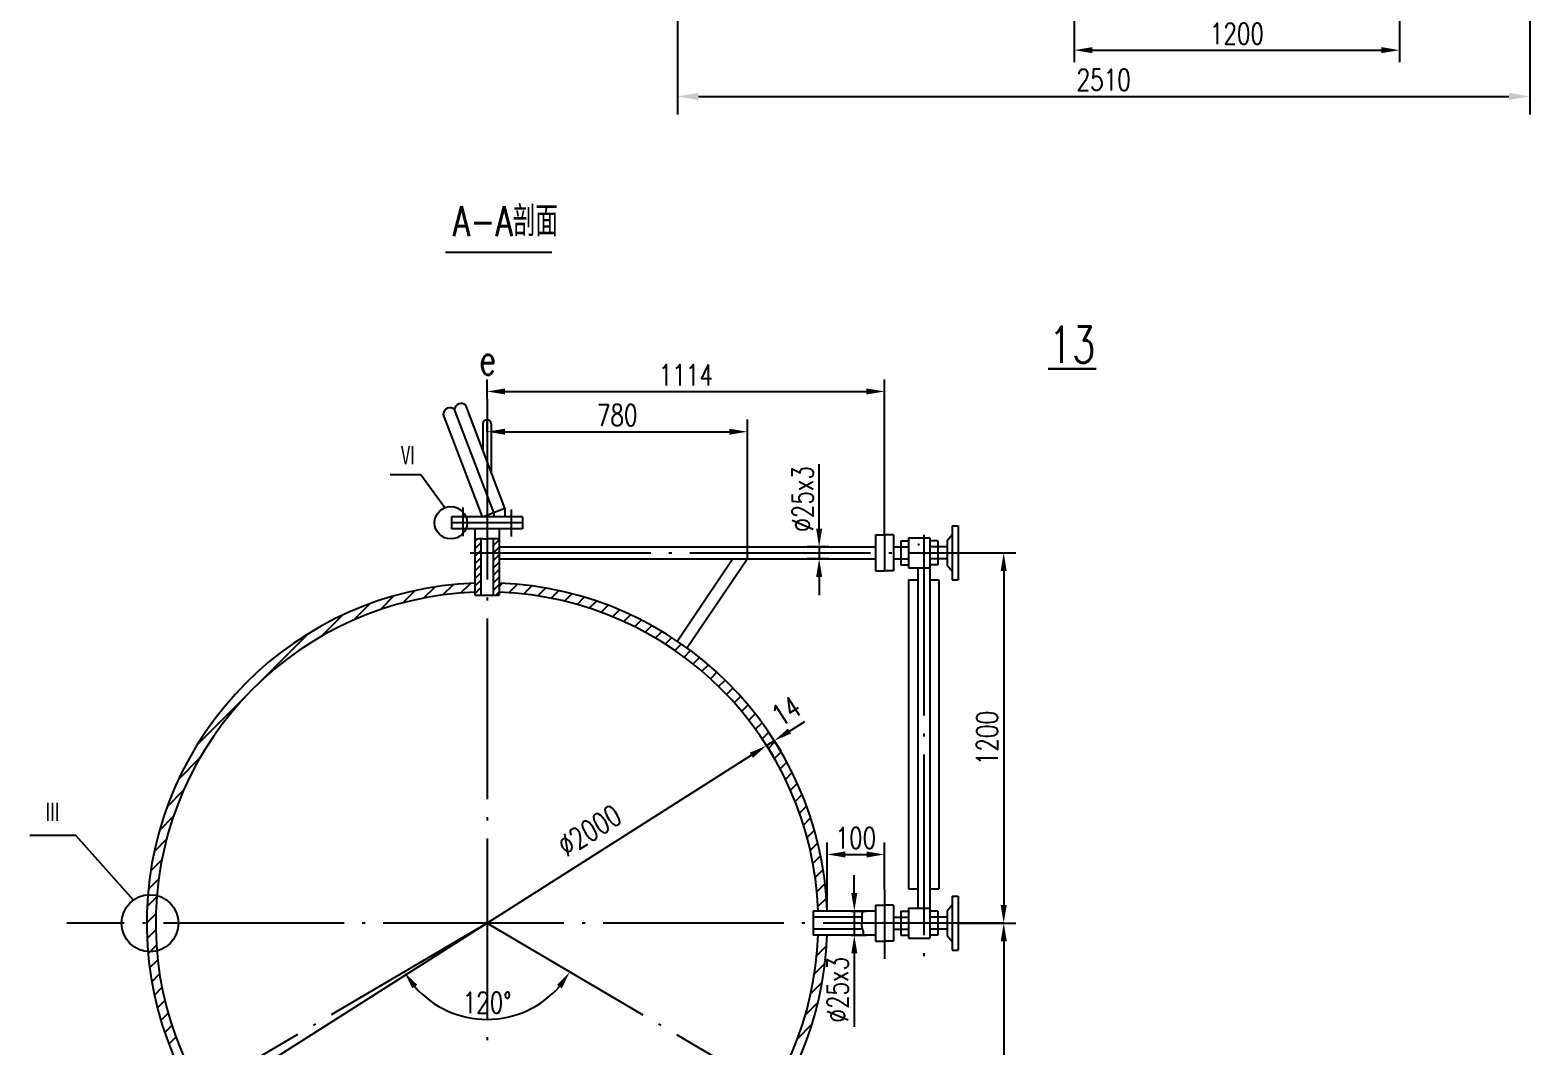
# Model space of a CAD drawing. Extents: x 3651 to 4491, y 6105 to 6699.
# Drawn here: x 4023.7 to 4272.7, y 6242.1 to 6410.8 of the extents above; entities that cross this region are included whole.
import ezdxf
from ezdxf.enums import TextEntityAlignment as Align

# ---------------------------------------------------------------- set-up
doc = ezdxf.new("R2010")
doc.units = 0
doc.header["$MEASUREMENT"] = 0
doc.header["$PDMODE"] = 66
doc.linetypes.add('DASHDOT-M', pattern=[36.5, 30, -3, 0.5, -3])
doc.layers.get('0').update_dxf_attribs({"linetype": 'CONTINUOUS'})
doc.layers.get('DEFPOINTS').update_dxf_attribs({"linetype": 'CONTINUOUS'})
doc.layers.add('CEN', color=1, linetype='DASHDOT-M')
doc.layers.add('DIM', color=5, linetype='CONTINUOUS')
doc.styles.add('HZTXT', font='txt', dxfattribs={"width": 0.75, "bigfont": 'HZTXT'})
doc.dimstyles.get("Standard").update_dxf_attribs({"dimtxt": 3.5, "dimasz": 3.5, "dimexe": 3, "dimexo": 0.063, "dimgap": 1, "dimtad": 1, "dimdec": 3, "dimzin": 0, "dimtxsty": 'HZTXT', "dimblk1": 'DOT', "dimblk2": 'DOT', "dimcen": 0.09, "dimclrd": 5, "dimclre": 5, "dimclrt": 1, "dimazin": 3, "dimtfac": 0.857143, "dimtdec": 3, "dimtix": 1, "dimtmove": 0, "dimatfit": 3, "dimtolj": 1, "dimtzin": 0})

# ---------------------------------------------------------------- blocks, each defined once
blk = doc.blocks.new('*D62')
at = {"color": 5, "linetype": 'BYBLOCK'}
for p, q in [((4272.67, 6489.83), (4272.67, 6396.76)), ((4131.13, 6471.49), (4131.13, 6396.76)), ((4134.63, 6399.76), (4269.17, 6399.76))]:
    blk.add_line(p, q, dxfattribs=at)
for points in [[(4134.63, 6400.34), (4134.63, 6399.17), (4131.13, 6399.76)], [(4269.17, 6400.34), (4269.17, 6399.17), (4272.67, 6399.76)]]:
    blk.add_solid(points, dxfattribs=at)
at = {"layer": 'DEFPOINTS', "color": 0, "linetype": 'BYBLOCK'}
for p in [(4272.67, 6489.9), (4131.13, 6471.55), (4272.67, 6399.76)]:
    blk.add_point(p, dxfattribs=at)
at = {"color": 1, "linetype": 'BYBLOCK', "insert": (4201.9, 6402.51), "char_height": 3.5, "attachment_point": 5, "style": 'HZTXT'}
blk.add_mtext('\\A1;2510', dxfattribs=at)
blk = doc.blocks.new('_DOT')
at = {"color": 0, "linetype": 'BYBLOCK'}
blk.add_line((-0.5, 0), (-1, 0), dxfattribs=at)
at = {"color": 0, "linetype": 'BYBLOCK', "const_width": 0.5}
blk.add_lwpolyline([(-0.25, 0, 1), (0.25, 0, 1)], format="xyb", close=True, dxfattribs=at)
blk = doc.blocks.new('*D49')
at = {"color": 5, "linetype": 'BYBLOCK'}
for p, q in [((4185.95, 6027.85), (4185.95, 5996.44)), ((4131.95, 6017.82), (4131.95, 5996.44)), ((4134.95, 5998.44), (4182.95, 5998.44))]:
    blk.add_line(p, q, dxfattribs=at)
for points in [[(4134.95, 5998.94), (4134.95, 5997.94), (4131.95, 5998.44)], [(4182.95, 5998.94), (4182.95, 5997.94), (4185.95, 5998.44)]]:
    blk.add_solid(points, dxfattribs=at)
at = {"layer": 'DEFPOINTS', "color": 0, "linetype": 'BYBLOCK'}
for p in [(4185.95, 6027.91), (4131.95, 6017.88), (4185.95, 5998.44)]:
    blk.add_point(p, dxfattribs=at)
at = {"color": 1, "linetype": 'BYBLOCK', "insert": (4158.95, 6001.19), "char_height": 3.5, "attachment_point": 5, "style": 'HZTXT'}
blk.add_mtext('\\A1;1200', dxfattribs=at)
blk = doc.blocks.new('*D17')
at = {"color": 5, "linetype": 'BYBLOCK'}
blk.add_line((4065.17, 5853.15), (3977.4, 5797.36), dxfattribs=at)
for points in [[(4064.91, 5853.57), (4065.44, 5852.73), (4067.71, 5854.76)], [(3977.13, 5797.79), (3977.67, 5796.94), (3974.87, 5795.75)]]:
    blk.add_solid(points, dxfattribs=at)
at = {"layer": 'DEFPOINTS', "color": 0, "linetype": 'BYBLOCK'}
for p in [(4067.71, 5854.76), (3974.87, 5795.75)]:
    blk.add_point(p, dxfattribs=at)
at = {"color": 1, "linetype": 'BYBLOCK', "insert": (4038.3, 5840.65), "char_height": 3.5, "attachment_point": 5, "rotation": 32.4393, "style": 'HZTXT'}
blk.add_mtext('\\A1;∅2000', dxfattribs=at)
blk = doc.blocks.new('*D18')
at = {"color": 5, "linetype": 'BYBLOCK'}
blk.add_arc((4021.29, 5825.26), 15.97, 221.2319, 318.7681, dxfattribs=at)
for points in [[(4008.88, 5814.44), (4009.69, 5815.03), (4007.52, 5817.16)], [(4032.89, 5815.03), (4033.7, 5814.44), (4035.05, 5817.16)]]:
    blk.add_solid(points, dxfattribs=at)
at = {"layer": 'DEFPOINTS', "color": 0, "linetype": 'BYBLOCK'}
for p in [(4021.29, 5825.26), (4021.29, 5825.26), (4015.87, 5810.24), (3954.58, 5786.04), (4088.37, 5785.82)]:
    blk.add_point(p, dxfattribs=at)
at = {"color": 1, "linetype": 'BYBLOCK', "insert": (4021.29, 5812.04), "char_height": 3.5, "attachment_point": 5, "style": 'HZTXT'}
blk.add_mtext('\\A1;120°', dxfattribs=at)
blk = doc.blocks.new('*D27')
at = {"color": 5, "linetype": 'BYBLOCK'}
for p, q in [((4021.29, 5906.94), (4021.29, 5908.88)), ((4024.29, 5906.88), (4061.51, 5906.88)), ((4064.51, 5885.82), (4064.51, 5908.88))]:
    blk.add_line(p, q, dxfattribs=at)
for points in [[(4024.29, 5907.38), (4024.29, 5906.38), (4021.29, 5906.88)], [(4061.51, 5907.38), (4061.51, 5906.38), (4064.51, 5906.88)]]:
    blk.add_solid(points, dxfattribs=at)
at = {"layer": 'DEFPOINTS', "color": 0, "linetype": 'BYBLOCK'}
for p in [(4021.29, 5906.88), (4064.51, 5906.88), (4064.51, 5885.76)]:
    blk.add_point(p, dxfattribs=at)
at = {"color": 1, "linetype": 'BYBLOCK', "insert": (4042.9, 5909.63), "char_height": 3.5, "attachment_point": 5, "style": 'HZTXT'}
blk.add_mtext('\\A1;780', dxfattribs=at)
blk = doc.blocks.new('*D72')
at = {"color": 5, "linetype": 'BYBLOCK'}
for p, q in [((4099.52, 6349.6), (4099.52, 6352.76)), ((4165.52, 6327.01), (4165.52, 6352.76)), ((4102.52, 6350.76), (4162.52, 6350.76))]:
    blk.add_line(p, q, dxfattribs=at)
for points in [[(4102.52, 6351.26), (4102.52, 6350.26), (4099.52, 6350.76)], [(4162.52, 6351.26), (4162.52, 6350.26), (4165.52, 6350.76)]]:
    blk.add_solid(points, dxfattribs=at)
at = {"layer": 'DEFPOINTS', "color": 0, "linetype": 'BYBLOCK'}
for p in [(4165.52, 6350.76), (4099.52, 6349.53), (4165.52, 6326.95)]:
    blk.add_point(p, dxfattribs=at)
at = {"color": 1, "linetype": 'BYBLOCK', "insert": (4132.52, 6353.51), "char_height": 3.5, "attachment_point": 5, "style": 'HZTXT'}
blk.add_mtext('\\A1;1114', dxfattribs=at)
blk = doc.blocks.new('*D6')
at = {"color": 5, "linetype": 'BYBLOCK'}
for p, q in [((4105.39, 5825.26), (4109.07, 5825.26)), ((4107.07, 5822.26), (4107.07, 5754.26)), ((4071.35, 5751.26), (4109.07, 5751.26))]:
    blk.add_line(p, q, dxfattribs=at)
for points in [[(4106.57, 5822.26), (4107.57, 5822.26), (4107.07, 5825.26)], [(4106.57, 5754.26), (4107.57, 5754.26), (4107.07, 5751.26)]]:
    blk.add_solid(points, dxfattribs=at)
at = {"layer": 'DEFPOINTS', "color": 0, "linetype": 'BYBLOCK'}
for p in [(4105.33, 5825.26), (4071.29, 5751.26), (4107.07, 5751.26)]:
    blk.add_point(p, dxfattribs=at)
at = {"color": 1, "linetype": 'BYBLOCK', "insert": (4104.32, 5788.26), "char_height": 3.5, "attachment_point": 5, "rotation": 90, "style": 'HZTXT'}
blk.add_mtext('\\A1;1264', dxfattribs=at)
blk = doc.blocks.new('*D73')
at = {"color": 5, "linetype": 'BYBLOCK'}
for p, q in [((4183.62, 6323.95), (4187.3, 6323.95)), ((4185.3, 6320.95), (4185.3, 6265.45)), ((4177.79, 6262.45), (4187.3, 6262.45))]:
    blk.add_line(p, q, dxfattribs=at)
for points in [[(4184.8, 6320.95), (4185.8, 6320.95), (4185.3, 6323.95)], [(4184.8, 6265.45), (4185.8, 6265.45), (4185.3, 6262.45)]]:
    blk.add_solid(points, dxfattribs=at)
at = {"layer": 'DEFPOINTS', "color": 0, "linetype": 'BYBLOCK'}
for p in [(4183.56, 6323.95), (4177.73, 6262.45), (4185.3, 6262.45)]:
    blk.add_point(p, dxfattribs=at)
at = {"color": 1, "linetype": 'BYBLOCK', "insert": (4182.55, 6293.2), "char_height": 3.5, "attachment_point": 5, "rotation": 90, "style": 'HZTXT'}
blk.add_mtext('\\A1;1200', dxfattribs=at)
blk = doc.blocks.new('*D74')
at = {"color": 5, "linetype": 'BYBLOCK'}
for p, q in [((4160.5, 6267.45), (4160.5, 6270.45)), ((4160, 6264.45), (4162.5, 6264.45)), ((4160.5, 6264.45), (4160.5, 6260.45)), ((4160.5, 6264.45), (4160.5, 6260.45)), ((4160, 6260.45), (4162.5, 6260.45)), ((4160.5, 6257.45), (4160.5, 6254.45))]:
    blk.add_line(p, q, dxfattribs=at)
for points in [[(4160, 6267.45), (4161, 6267.45), (4160.5, 6264.45)], [(4160, 6257.45), (4161, 6257.45), (4160.5, 6260.45)]]:
    blk.add_solid(points, dxfattribs=at)
at = {"layer": 'DEFPOINTS', "color": 0, "linetype": 'BYBLOCK'}
for p in [(4159.94, 6264.45), (4159.94, 6260.45), (4160.5, 6260.45)]:
    blk.add_point(p, dxfattribs=at)
at = {"color": 1, "linetype": 'BYBLOCK', "insert": (4157.75, 6251.41), "char_height": 3.5, "attachment_point": 5, "rotation": 90, "style": 'HZTXT'}
blk.add_mtext('\\A1;∅25x3', dxfattribs=at)
blk = doc.blocks.new('*D25')
at = {"color": 5, "linetype": 'BYBLOCK'}
for p, q in [((4077.75, 5827.32), (4077.75, 5838.67)), ((4087.29, 5830.93), (4087.29, 5838.67)), ((4080.75, 5836.67), (4084.29, 5836.67))]:
    blk.add_line(p, q, dxfattribs=at)
for points in [[(4080.75, 5837.17), (4080.75, 5836.17), (4077.75, 5836.67)], [(4084.29, 5837.17), (4084.29, 5836.17), (4087.29, 5836.67)]]:
    blk.add_solid(points, dxfattribs=at)
at = {"layer": 'DEFPOINTS', "color": 0, "linetype": 'BYBLOCK'}
for p in [(4087.29, 5836.67), (4087.29, 5830.87), (4077.75, 5827.26)]:
    blk.add_point(p, dxfattribs=at)
at = {"color": 1, "linetype": 'BYBLOCK', "insert": (4082.52, 5839.42), "char_height": 3.5, "attachment_point": 5, "style": 'HZTXT'}
blk.add_mtext('\\A1;100', dxfattribs=at)
blk = doc.blocks.new('*D26')
at = {"color": 5, "linetype": 'BYBLOCK'}
for p, q in [((4071.5, 5857.17), (4074.04, 5858.78)), ((4067.71, 5854.76), (4068.97, 5855.56)), ((4067.71, 5854.76), (4068.97, 5855.56)), ((4067.74, 5854.71), (4068.78, 5853.07)), ((4069.01, 5855.51), (4070.04, 5853.88)), ((4065.17, 5853.15), (4062.64, 5851.54))]:
    blk.add_line(p, q, dxfattribs=at)
for points in [[(4071.24, 5857.59), (4071.77, 5856.75), (4068.97, 5855.56)], [(4064.91, 5853.57), (4065.44, 5852.73), (4067.71, 5854.76)]]:
    blk.add_solid(points, dxfattribs=at)
at = {"layer": 'DEFPOINTS', "color": 0, "linetype": 'BYBLOCK'}
for p in [(4067.71, 5854.76), (4068.97, 5855.56), (4068.97, 5855.56)]:
    blk.add_point(p, dxfattribs=at)
at = {"color": 1, "linetype": 'BYBLOCK', "insert": (4070.96, 5860.48), "char_height": 3.5, "attachment_point": 5, "rotation": 32.4393, "style": 'HZTXT'}
blk.add_mtext('\\A1;14', dxfattribs=at)
blk = doc.blocks.new('*D71')
at = {"color": 5, "linetype": 'BYBLOCK'}
for p, q in [((4154.66, 6327.95), (4154.66, 6330.95)), ((4156.28, 6324.95), (4152.66, 6324.95)), ((4156.28, 6322.95), (4152.66, 6322.95)), ((4154.66, 6324.95), (4154.66, 6322.95)), ((4154.66, 6324.95), (4154.66, 6322.95)), ((4154.66, 6319.95), (4154.66, 6316.95))]:
    blk.add_line(p, q, dxfattribs=at)
for points in [[(4154.16, 6327.95), (4155.16, 6327.95), (4154.66, 6324.95)], [(4154.16, 6319.95), (4155.16, 6319.95), (4154.66, 6322.95)]]:
    blk.add_solid(points, dxfattribs=at)
at = {"layer": 'DEFPOINTS', "color": 0, "linetype": 'BYBLOCK'}
for p in [(4154.66, 6322.95), (4156.35, 6324.95), (4156.35, 6322.95)]:
    blk.add_point(p, dxfattribs=at)
at = {"color": 1, "linetype": 'BYBLOCK', "insert": (4151.91, 6332.91), "char_height": 3.5, "attachment_point": 5, "rotation": 90, "style": 'HZTXT'}
blk.add_mtext('\\A1;∅25x3', dxfattribs=at)

msp = doc.modelspace()

# ---------------------------------------------------------------- hatches: boundary and pattern name
at = {"layer": 'DIM'}
h = msp.add_hatch(dxfattribs=at)
h.set_pattern_fill('ANSI31', color=256, scale=7, style=0)
h.set_pattern_definition([(45, (-230.7026, 23.9037), (-0.61871843, 0.61871843), [])])
h.paths.add_polyline_path([(4101.5206, 6326.3434), (4101.4969, 6326.3414), (4101.1682, 6326.3253), (4100.8936, 6326.3212), (4100.6634, 6326.3253), (4100.5206, 6326.3315), (4100.5206, 6316.9158), (4101.5206, 6316.9158)])
h.paths.add_polyline_path([(4098.5206, 6326.3233), (4098.399, 6326.3249), (4098.1383, 6326.3128), (4097.8247, 6326.2783), (4097.5206, 6326.2261), (4097.5206, 6316.9158), (4098.5206, 6316.9158)])

# ---------------------------------------------------------------- linework, layer by layer
for p, q in [((4100.636, 6330.6627), (4094.1352, 6347.748)), ((4102.5052, 6331.374), (4096.0045, 6348.4592)), ((4098.7667, 6329.9515), (4092.2659, 6347.0367)), ((4098.8206, 6345.3647), (4098.8206, 6341.0577)), ((4100.2206, 6345.3647), (4100.2206, 6337.3783)), ((4098.7667, 6329.9515), (4102.5052, 6331.374)), ((4100.636, 6330.6627), (4100.636, 6329.9515)), ((4102.5052, 6331.374), (4102.5052, 6329.9515)), ((4093.6456, 6329.9515), (4093.6456, 6327.9515)), ((4105.3956, 6329.9515), (4093.6456, 6329.9515)), ((4105.3956, 6328.9515), (4093.6456, 6328.9515)), ((4105.3956, 6327.9515), (4093.6456, 6327.9515)), ((4097.5206, 6327.9515), (4097.5206, 6316.9158)), ((4101.5206, 6327.9515), (4101.5206, 6316.9158)), ((4105.3956, 6329.9515), (4105.3956, 6327.9515)), ((4176.7285, 6328.4402), (4176.7285, 6319.4629)), ((4176.7285, 6328.4402), (4177.7285, 6328.4402)), ((4177.7285, 6328.4402), (4177.7285, 6319.4629)), ((4098.5206, 6326.3233), (4098.5206, 6316.9158)), ((4100.5206, 6326.3315), (4100.5206, 6316.9158)), ((4164.0206, 6326.9515), (4164.0206, 6320.9515)), ((4164.0206, 6326.9515), (4165.5206, 6326.9515)), ((4165.5206, 6326.9515), (4165.5206, 6320.9515)), ((4167.0206, 6326.9515), (4165.5206, 6326.9515)), ((4167.0206, 6326.9515), (4167.0206, 6320.9515)), ((4168.2027, 6325.9515), (4168.2027, 6321.9515)), ((4168.2027, 6325.9515), (4169.5206, 6325.9515)), ((4169.5206, 6326.4515), (4173.0206, 6326.4515)), ((4169.5206, 6326.4515), (4169.5206, 6321.4515)), ((4173.0206, 6326.4515), (4173.0206, 6259.9515)), ((4174.3386, 6325.9515), (4173.0206, 6325.9515)), ((4174.3386, 6325.9515), (4174.3386, 6321.9515)), ((4175.9285, 6326.0148), (4176.7285, 6327.007)), ((4175.9285, 6326.0148), (4175.9285, 6321.8882)), ((4101.5206, 6324.9515), (4164.0206, 6324.9515)), ((4101.5206, 6322.9515), (4164.0206, 6322.9515)), ((4140.333, 6322.9515), (4131.1175, 6309.2905)), ((4142.7456, 6322.9515), (4132.7755, 6308.172)), ((4167.0206, 6324.9515), (4169.5206, 6324.9515)), ((4167.0206, 6322.9515), (4169.5206, 6322.9515)), ((4175.9285, 6324.9515), (4173.0206, 6324.9515)), ((4175.9285, 6322.9515), (4173.0206, 6322.9515)), ((4164.0206, 6320.9515), (4165.5206, 6320.9515)), ((4167.0206, 6320.9515), (4165.5206, 6320.9515)), ((4168.2027, 6321.9515), (4169.5206, 6321.9515)), ((4169.5206, 6321.4515), (4173.0206, 6321.4515)), ((4171.0206, 6321.4515), (4171.0206, 6264.9515)), ((4174.3386, 6321.9515), (4173.0206, 6321.9515)), ((4175.9285, 6321.8882), (4176.7285, 6320.896)), ((4169.5206, 6319.4515), (4169.5206, 6268.1462)), ((4169.5206, 6319.4515), (4171.0206, 6319.4515)), ((4173.0206, 6319.4515), (4174.5206, 6319.4515)), ((4174.5206, 6319.4515), (4174.5206, 6268.1462)), ((4176.7285, 6319.4629), (4177.7285, 6319.4629)), ((4097.5206, 6316.9158), (4101.5206, 6316.9158)), ((4169.5206, 6268.1462), (4171.0206, 6268.1462)), ((4173.0206, 6268.1462), (4174.5206, 6268.1462)), ((4164.0206, 6265.4515), (4164.0206, 6259.4515)), ((4164.0206, 6265.4515), (4165.5206, 6265.4515)), ((4167.0206, 6265.4515), (4165.5206, 6265.4515)), ((4167.0206, 6265.4515), (4167.0206, 6259.4515)), ((4175.9285, 6264.5148), (4176.7285, 6265.507)), ((4176.7285, 6266.9402), (4177.7285, 6266.9402)), ((4176.7285, 6266.9402), (4176.7285, 6257.9629)), ((4177.7285, 6266.9402), (4177.7285, 6257.9629)), ((4153.6467, 6264.4515), (4153.6467, 6260.4515)), ((4164.0206, 6264.4515), (4153.6467, 6264.4515)), ((4161.7429, 6263.4515), (4153.6467, 6263.4515)), ((4167.0206, 6263.4515), (4169.5206, 6263.4515)), ((4168.2027, 6264.4515), (4168.2027, 6260.4515)), ((4168.2027, 6264.4515), (4169.5206, 6264.4515)), ((4169.5206, 6264.9515), (4173.0206, 6264.9515)), ((4169.5206, 6264.9515), (4169.5206, 6259.9515)), ((4174.3386, 6264.4515), (4173.0206, 6264.4515)), ((4175.9285, 6263.4515), (4173.0206, 6263.4515)), ((4174.3386, 6264.4515), (4174.3386, 6260.4515)), ((4175.9285, 6264.5148), (4175.9285, 6260.3882)), ((4161.8392, 6261.4515), (4153.6467, 6261.4515)), ((4164.0206, 6260.4515), (4153.6467, 6260.4515)), ((4167.0206, 6261.4515), (4169.5206, 6261.4515)), ((4168.2027, 6260.4515), (4169.5206, 6260.4515)), ((4175.9285, 6261.4515), (4173.0206, 6261.4515)), ((4174.3386, 6260.4515), (4173.0206, 6260.4515)), ((4175.9285, 6260.3882), (4176.7285, 6259.396)), ((4164.0206, 6259.4515), (4165.5206, 6259.4515)), ((4167.0206, 6259.4515), (4165.5206, 6259.4515)), ((4169.5206, 6259.9515), (4173.0206, 6259.9515)), ((4176.7285, 6257.9629), (4177.7285, 6257.9629))]:
    msp.add_line(p, q)
for centre, radius, start, end in [((4093.369, 6346.9496), 1.1065, 46.177384, 175.485228), ((4095.2383, 6347.6609), 1.1065, 46.177384, 175.485228), ((4099.5206, 6345.3647), 0.7, 0, 180), ((4099.5206, 6262.4515), 56.5, 92.028593, 264.413688), ((4099.5206, 6262.4515), 56.5, 2.028593, 87.971407), ((4099.5206, 6262.4515), 55, 92.083942, 264.26083), ((4099.5206, 6262.4515), 55, 2.083942, 87.916058), ((4099.5206, 6262.4515), 55, 275.73917, 357.916058), ((4099.5206, 6262.4515), 56.5, 275.586312, 357.971407)]:
    msp.add_arc(centre, radius, start, end)
at = {"layer": 'CEN'}
for p, q in [((4099.5206, 6349.5331), (4099.5206, 6183.296)), ((4095.5206, 6331.4694), (4095.5206, 6326.7165)), ((4103.5206, 6331.1661), (4103.5206, 6326.6587)), ((4172.0206, 6326.9515), (4172.0206, 6256.6501)), ((4096.7017, 6323.9515), (4185.3009, 6323.9515)), ((4165.5206, 6268.0668), (4165.5206, 6256.5446)), ((4185.3009, 6262.4515), (4029.7904, 6262.4515)), ((4099.5206, 6262.4515), (4042.3635, 6228.8501)), ((4099.5206, 6262.4515), (4158.8779, 6227.5567))]:
    msp.add_line(p, q, dxfattribs=at)
at = {"layer": 'DIM'}
for p, q in [((4092.636, 6373.8824), (4110.2705, 6373.8824)), ((4154.6595, 6330.9515), (4154.6595, 6338.675)), ((4088.5081, 6336.8935), (4083.4228, 6336.8935)), ((4092.5304, 6331.4562), (4088.5081, 6336.8935)), ((4085.5658, 6315.6517), (4087.592, 6317.6779)), ((4089.002, 6316.4363), (4090.8476, 6318.2819)), ((4092.1763, 6316.9589), (4093.8873, 6318.67)), ((4095.1463, 6317.2773), (4096.7527, 6318.8837)), ((4101.5206, 6318.3483), (4102.0664, 6318.8941)), ((4103.1553, 6317.3313), (4104.5511, 6318.7271)), ((4105.5911, 6317.1155), (4106.9381, 6318.4625)), ((4107.9318, 6316.8045), (4109.237, 6318.1098)), ((4110.1864, 6316.4074), (4111.4555, 6317.6766)), ((4077.4317, 6312.8209), (4080.131, 6315.5203)), ((4081.7712, 6314.5087), (4084.0564, 6316.794)), ((4112.362, 6315.9314), (4113.5998, 6317.1692)), ((4114.4646, 6315.3824), (4115.6751, 6316.5928)), ((4116.4992, 6314.7653), (4117.6857, 6315.9518)), ((4118.4697, 6314.0842), (4119.6353, 6315.2497)), ((4072.0712, 6310.112), (4075.5945, 6313.6354)), ((4120.3797, 6313.3425), (4121.5269, 6314.4897)), ((4122.2321, 6312.5433), (4123.3632, 6313.6744)), ((4124.0294, 6311.6889), (4125.1464, 6312.8059)), ((4061.5235, 6302.216), (4069.8271, 6310.5196)), ((4125.7736, 6310.7814), (4126.8784, 6311.8863)), ((4127.4665, 6309.8227), (4128.5609, 6310.9171)), ((4129.1096, 6308.8141), (4130.1951, 6309.8997)), ((4130.7041, 6307.757), (4131.7822, 6308.8351)), ((4132.2511, 6306.6524), (4133.3232, 6307.7244)), ((4133.7514, 6305.501), (4134.8187, 6306.5683)), ((4135.2055, 6304.3035), (4136.2695, 6305.3674)), ((4136.614, 6303.0604), (4137.6758, 6304.1221)), ((4137.9772, 6301.7719), (4139.0379, 6302.8326)), ((4051.4525, 6292.1451), (4059.7561, 6300.4487)), ((4139.2952, 6300.4382), (4140.3561, 6301.4991)), ((4140.5679, 6299.0592), (4141.6302, 6300.1216)), ((4141.7951, 6297.6348), (4142.8601, 6298.6998)), ((4142.9766, 6296.1647), (4144.0455, 6297.2335)), ((4144.1118, 6294.6482), (4145.1858, 6295.7222)), ((4145.2, 6293.0848), (4146.2805, 6294.1653)), ((4146.2403, 6291.4734), (4147.3288, 6292.5619)), ((4147.2317, 6289.8131), (4148.3295, 6290.911)), ((4048.3368, 6286.3776), (4051.8601, 6289.901)), ((4148.1727, 6288.1025), (4149.2816, 6289.2114)), ((4149.0619, 6286.3401), (4150.1836, 6287.4618)), ((4149.8973, 6284.5238), (4151.0338, 6285.6603)), ((4046.4519, 6281.8411), (4049.1512, 6284.5404)), ((4150.6768, 6282.6517), (4151.8301, 6283.805)), ((4151.3977, 6280.7209), (4152.5702, 6281.8935)), ((4045.1781, 6277.9157), (4047.4634, 6280.201)), ((4152.0569, 6278.7285), (4153.2514, 6279.923)), ((4152.6508, 6276.6707), (4153.8704, 6277.8903)), ((4031.2788, 6277.0083), (4023.6514, 6277.0083)), ((4040.8192, 6266.3028), (4031.2788, 6277.0083)), ((4044.2942, 6274.3801), (4046.3204, 6276.4064)), ((4153.175, 6274.5433), (4154.4232, 6275.7915)), ((4043.6903, 6271.1246), (4045.5358, 6272.9701)), ((4153.6243, 6272.3409), (4154.9054, 6273.622)), ((4153.9922, 6270.0572), (4155.3113, 6271.3763)), ((4043.3022, 6268.0848), (4045.0132, 6269.7958)), ((4154.2711, 6267.6844), (4155.6343, 6269.0476)), ((4043.0885, 6265.2195), (4044.6949, 6266.8258)), ((4154.4513, 6265.2129), (4155.8661, 6266.6277)), ((4043.0207, 6262.5), (4044.5431, 6264.0224)), ((4043.078, 6259.9057), (4044.5315, 6261.3592)), ((4043.245, 6257.4211), (4044.6409, 6258.8169)), ((4154.256, 6257.0627), (4155.8961, 6258.7029)), ((4043.5097, 6255.034), (4044.8567, 6256.381)), ((4153.8716, 6254.0266), (4155.6254, 6255.7805)), ((4043.8624, 6252.7351), (4045.1676, 6254.0403)), ((4160.4981, 6254.4515), (4160.4981, 6245.2271)), ((4044.2956, 6250.5166), (4045.5647, 6251.7858)), ((4153.2656, 6250.769), (4155.1677, 6252.6711)), ((4044.8029, 6248.3724), (4046.0407, 6249.6102)), ((4152.37, 6247.2218), (4154.4751, 6249.3269)), ((4045.3793, 6246.2971), (4046.5898, 6247.5075)), ((4046.0203, 6244.2865), (4047.2069, 6245.473)), ((4151.0659, 6243.266), (4153.4714, 6245.6715)), ((4046.7224, 6242.3369), (4047.888, 6243.5024))]:
    msp.add_line(p, q, dxfattribs=at)
msp.add_lwpolyline([(4171.0608, 6325.1672, 0, 0.3, 0), (4171.1005, 6325.2212, 0.3, 0.37, 0), (4171.1402, 6325.2752, 0.37, 0.4, 0), (4171.1798, 6325.3291, 0.4, 0.37, 0), (4171.2195, 6325.3831, 0.37, 0.3, 0), (4171.2592, 6325.4371, 0.3, 0, 0), (4171.2989, 6325.4911, 0, 0, 0), (4192.6515, 6354.5335, 0, 0, 0)], format="xyseb", dxfattribs=at)
at = {"layer": 'DIM', "const_width": 0.4}
msp.add_lwpolyline([(4200.6515, 6354.5335), (4192.6515, 6354.5335)], dxfattribs=at)
at = {"layer": 'DIM'}
for points in [[(4097.5206, 6326.2261), (4097.8247, 6326.2783), (4098.1383, 6326.3128), (4098.399, 6326.3249), (4098.6179, 6326.3221), (4098.806, 6326.3122), (4098.9742, 6326.3028), (4099.132, 6326.3), (4099.2827, 6326.3035), (4099.4283, 6326.3113), (4099.5706, 6326.3216), (4099.7113, 6326.3324), (4099.8524, 6326.3417), (4099.9958, 6326.3477), (4100.1432, 6326.3483), (4100.2979, 6326.3427), (4100.468, 6326.3338), (4100.6634, 6326.3253), (4100.8936, 6326.3212), (4101.1682, 6326.3253), (4101.4969, 6326.3414), (4101.5206, 6326.3434)], [(4161.8903, 6264.4515), (4161.8571, 6264.3594), (4161.7973, 6264.1796), (4161.758, 6264.0091), (4161.7378, 6263.8462), (4161.7322, 6263.6896), (4161.7368, 6263.538), (4161.7472, 6263.3902), (4161.7588, 6263.245), (4161.7672, 6263.1012), (4161.7681, 6262.9575), (4161.7585, 6262.813), (4161.7412, 6262.6675), (4161.7206, 6262.5214), (4161.7011, 6262.3748), (4161.6871, 6262.228), (4161.6829, 6262.0811), (4161.693, 6261.9343), (4161.7215, 6261.7878), (4161.7705, 6261.6394), (4161.8313, 6261.4762), (4161.893, 6261.2832), (4161.9444, 6261.0451), (4161.9745, 6260.7468), (4161.9727, 6260.4515)]]:
    msp.add_lwpolyline(points, dxfattribs=at)
for centre, radius in [((4093.5102, 6328.9515), 2.6895), ((4043.5683, 6262.4515), 4.7318)]:
    msp.add_circle(centre, radius, dxfattribs=at)

# ---------------------------------------------------------------- texts
at = {"layer": 'DIM', "style": 'HZTXT'}
for s, height, width, p in [('A-A剖面', 5, 0.75, (4093.8438, 6376.5366)), ('e', 5, 0.7, (4098.2684, 6353.5291)), ('Ⅵ', 3.5, 0.75, (4085.0785, 6338.311)), ('Ⅲ', 3.5, 0.75, (4026.0728, 6279.0641))]:
    msp.add_text(s, height=height, dxfattribs=dict(at, width=width)).set_placement(p)
at = {"layer": 'DIM', "style": 'HZTXT', "width": 0.75}
msp.add_text('13', height=6, dxfattribs=at).set_placement((4196.6515, 6355.5335), align=Align.CENTER)

# ---------------------------------------------------------------- dimensions: what is measured, and where the dimension line sits
at = {"layer": 'DIM'}
for base, p1, p2, text, override, picture, middle in [((4272.6713, 6399.7581), (4131.134, 6471.5499), (4272.6713, 6489.896), '2510', {"dimtih": 1}, '*D62', (4201.9026, 6402.5081)), ((4165.5206, 6350.7563), (4099.5206, 6349.5331), (4165.5206, 6326.9515), '1114', {"dimasz": 3, "dimexe": 2, "dimtfac": 0.571429}, '*D72', (4132.5206, 6353.5063))]:
    dim = msp.add_linear_dim(base=base, p1=p1, p2=p2, text=text, dimstyle='STANDARD', override=override, dxfattribs=at)
    dim.commit()
    dim.dimension.update_dxf_attribs({"geometry": picture, "text_midpoint": middle})
for base, p1, p2, text, picture, middle, set_off in [((4251.0181, 6407.4472), (4197.0181, 6426.8811), (4251.0181, 6436.9141), '1200', '*D49', (4224.0181, 6410.1972), (65.0657, 409.0027)), ((4142.7456, 6344.0752), (4099.5206, 6344.0752), (4142.7456, 6322.9515), '780', '*D27', (4121.1331, 6346.8252), (78.2327, 437.1953)), ((4165.5206, 6273.8629), (4155.9852, 6264.4515), (4165.5206, 6268.0668), '100', '*D25', (4160.7529, 6276.6129), (78.2327, 437.1953))]:
    dim = msp.add_linear_dim(base=base, p1=p1, p2=p2, text=text, dimstyle='STANDARD', override={"dimasz": 3, "dimexe": 2, "dimtfac": 0.571429}, dxfattribs=at)
    dim.commit()
    dim.dimension.update_dxf_attribs({"geometry": picture, "text_midpoint": middle, "insert": set_off})
for base, p1, p2, picture, middle in [((4154.6595, 6322.9515), (4156.3458, 6324.9515), (4156.3458, 6322.9515), '*D71', (4151.9095, 6332.9076)), ((4160.4981, 6260.4515), (4159.9388, 6264.4515), (4159.9388, 6260.4515), '*D74', (4157.7481, 6251.4052))]:
    dim = msp.add_linear_dim(base=base, p1=p1, p2=p2, angle=90, text='%%c25x3', dimstyle='STANDARD', override={"dimasz": 3, "dimexe": 2, "dimtfac": 0.571429}, dxfattribs=at)
    dim.commit()
    dim.dimension.update_dxf_attribs({"geometry": picture, "text_midpoint": middle, "dimtype": 128})
dim = msp.add_linear_dim(base=(4185.3009, 6262.4515), p1=(4183.5608, 6323.9515), p2=(4177.7285, 6262.4515), angle=90, text='1200', dimstyle='STANDARD', override={"dimasz": 3, "dimexe": 2, "dimtfac": 0.571429}, dxfattribs=at)
dim.commit()
dim.dimension.update_dxf_attribs({"geometry": '*D73', "text_midpoint": (4182.5509, 6293.2015)})
dim = msp.add_linear_dim(base=(4147.2044, 6292.7585), p1=(4145.9384, 6291.9539), p2=(4147.2044, 6292.7585), angle=32.439345, text='14', dimstyle='STANDARD', override={"dimasz": 3, "dimexe": 2, "dimtfac": 0.571429}, dxfattribs=at)
dim.commit()
dim.dimension.update_dxf_attribs({"geometry": '*D26', "text_midpoint": (4149.1901, 6297.6711), "dimtype": 129, "insert": (78.2327, 437.1953)})
dim = msp.add_diameter_dim_2p(p1=(4145.9384, 6291.9539), p2=(4053.1029, 6232.9491), text='%%c2000', dimstyle='STANDARD', override={"dimasz": 3, "dimexe": 2, "dimtfac": 0.571429}, dxfattribs=at)
dim.commit()
dim.dimension.update_dxf_attribs({"geometry": '*D17', "text_midpoint": (4116.5333, 6277.8417), "dimtype": 131, "insert": (78.2327, 437.1953)})
dim = msp.add_angular_dim_2l(base=(4094.0992, 6247.434), line1=((4099.5206, 6262.4515), (4166.6004, 6223.0168)), line2=((4099.5206, 6262.4515), (4032.8168, 6223.2378)), text='120%%d', dimstyle='STANDARD', override={"dimasz": 3, "dimexe": 2, "dimdec": 2, "dimtfac": 0.571429, "dimtdec": 2}, dxfattribs=at)
dim.commit()
dim.dimension.update_dxf_attribs({"geometry": '*D18', "text_midpoint": (4099.5206, 6249.2353), "insert": (78.2327, 437.1953)})
dim = msp.add_linear_dim(base=(4185.3009, 6188.4515), p1=(4183.5608, 6262.4515), p2=(4149.5206, 6188.4515), angle=90, text='1264', dimstyle='STANDARD', override={"dimasz": 3, "dimexe": 2, "dimtfac": 0.571429}, dxfattribs=at)
dim.commit()
dim.dimension.update_dxf_attribs({"geometry": '*D6', "text_midpoint": (4182.5509, 6225.4515), "insert": (78.2327, 437.1953)})

doc.saveas('drawing.dxf')
